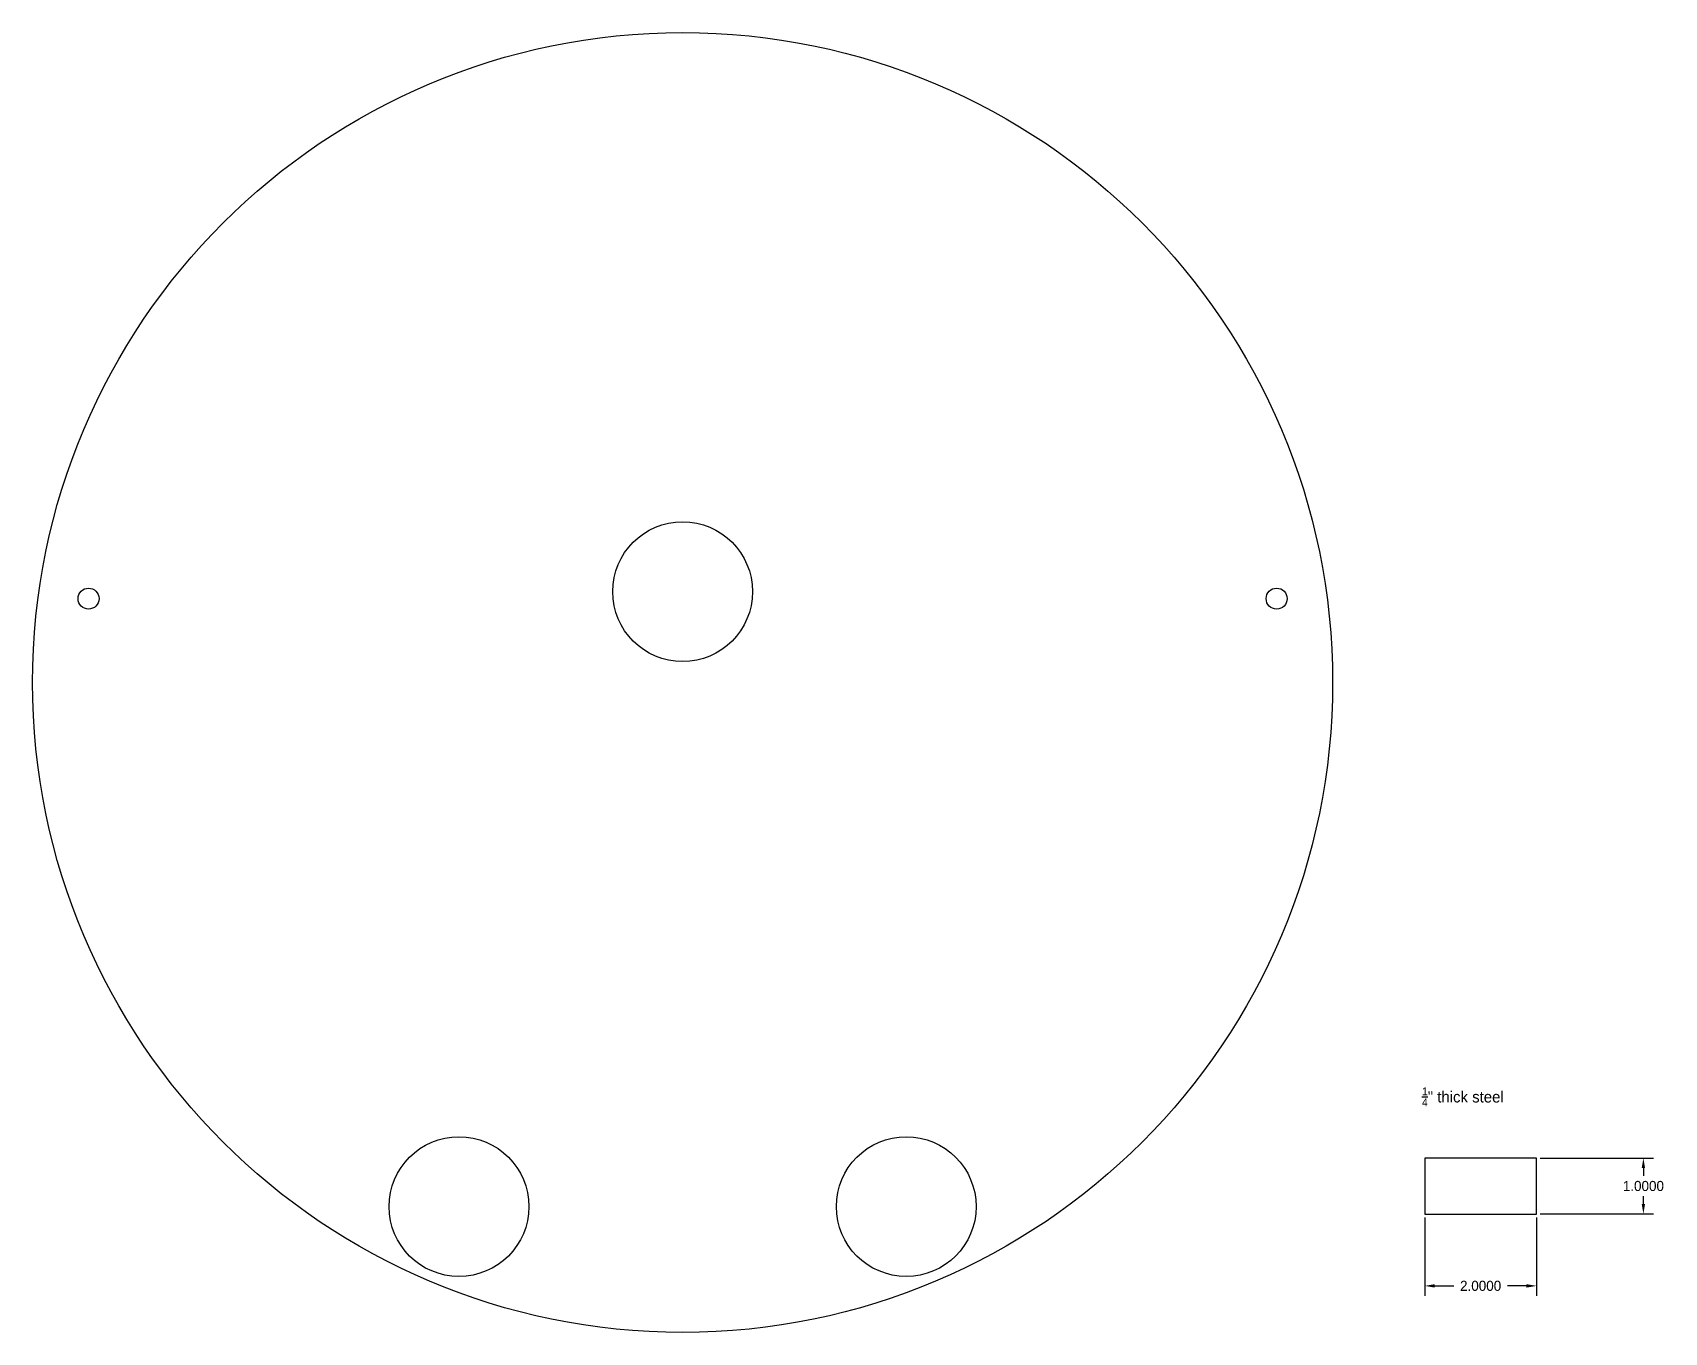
# Model space of a CAD drawing. Header units: inches. Extents: x 7.3 to 36.4, y 1.8 to 25.1.
import ezdxf

# ---------------------------------------------------------------- set-up
doc = ezdxf.new("R2010")
doc.units = ezdxf.units.IN
doc.header["$MEASUREMENT"] = 0
doc.dimstyles.get("Standard").update_dxf_attribs({"dimtxt": 0.18, "dimasz": 0.18, "dimexe": 0.18, "dimexo": 0.0625, "dimgap": 0.09, "dimtad": 0, "dimtih": 1, "dimtoh": 1, "dimdec": 4, "dimzin": 0, "dimdsep": 46, "dimtxsty": 'Standard', "dimcen": 0.09, "dimadec": 0, "dimazin": 0, "dimtfac": 1, "dimtdec": 4, "dimtofl": 0, "dimtmove": 0, "dimatfit": 3, "dimfxl": 0, "dimtolj": 1, "dimtzin": 0, "dimarcsym": 0})

# ---------------------------------------------------------------- blocks, each defined once
blk = doc.blocks.new('*D1')
at = {"color": 0, "lineweight": -2}
for p, q in [((32.161, 3.887), (32.161, 2.484)), ((34.161, 3.887), (34.161, 2.484)), ((32.341, 2.664), (32.681, 2.664)), ((33.981, 2.664), (33.641, 2.664))]:
    blk.add_line(p, q, dxfattribs=at)
at = {"color": 0}
for points in [[(32.341, 2.694), (32.341, 2.634), (32.161, 2.664)], [(33.981, 2.694), (33.981, 2.634), (34.161, 2.664)]]:
    blk.add_solid(points, dxfattribs=at)
at = {"layer": 'Defpoints', "color": 0}
for p in [(32.161, 3.95), (34.161, 3.95), (34.161, 2.664)]:
    blk.add_point(p, dxfattribs=at)
at = {"color": 0, "insert": (33.161, 2.664), "char_height": 0.18, "attachment_point": 5}
blk.add_mtext('\\A1;2.0000', dxfattribs=at)
blk = doc.blocks.new('*D2')
at = {"color": 0, "lineweight": -2}
for p, q in [((34.223, 4.95), (36.252, 4.95)), ((36.072, 4.77), (36.072, 4.63)), ((36.072, 4.13), (36.072, 4.27)), ((34.223, 3.95), (36.252, 3.95))]:
    blk.add_line(p, q, dxfattribs=at)
at = {"color": 0}
for points in [[(36.042, 4.77), (36.102, 4.77), (36.072, 4.95)], [(36.042, 4.13), (36.102, 4.13), (36.072, 3.95)]]:
    blk.add_solid(points, dxfattribs=at)
at = {"layer": 'Defpoints', "color": 0}
for p in [(34.161, 4.95), (34.161, 3.95), (36.072, 3.95)]:
    blk.add_point(p, dxfattribs=at)
at = {"color": 0, "insert": (36.072, 4.45), "char_height": 0.18, "attachment_point": 5}
blk.add_mtext('\\A1;1.0000', dxfattribs=at)

msp = doc.modelspace()

# ---------------------------------------------------------------- linework, layer by layer
msp.add_lwpolyline([(32.1608, 3.94967), (34.1608, 3.94967), (34.1608, 4.94967), (32.1608, 4.94967)], close=True)
for centre, radius in [((18.8878, 13.45748), 11.625), ((18.8878, 15.08248), 1.25), ((8.2628, 14.95748), 0.1875), ((29.5128, 14.95748), 0.1875), ((14.8878, 4.08248), 1.25), ((22.8878, 4.08248), 1.25)]:
    msp.add_circle(centre, radius)

# ---------------------------------------------------------------- texts
at = {"insert": (32.11194, 6.21281), "char_height": 0.2, "width": 3.269, "attachment_point": 1}
msp.add_mtext('\\A1;{\\H0.7x;\\S1/4;}" thick steel', dxfattribs=at)

# ---------------------------------------------------------------- dimensions: what is measured, and where the dimension line sits
dim = msp.add_linear_dim(base=(36.07226, 3.94967), p1=(34.1608, 4.94967), p2=(34.1608, 3.94967), angle=90, dimstyle='Standard')
dim.commit()
dim.dimension.update_dxf_attribs({"geometry": '*D2', "text_midpoint": (36.07226, 4.44967)})
dim = msp.add_linear_dim(base=(34.1608, 2.66399), p1=(32.1608, 3.94967), p2=(34.1608, 3.94967), dimstyle='Standard')
dim.commit()
dim.dimension.update_dxf_attribs({"geometry": '*D1', "text_midpoint": (33.1608, 2.66399)})

doc.saveas('drawing.dxf')
